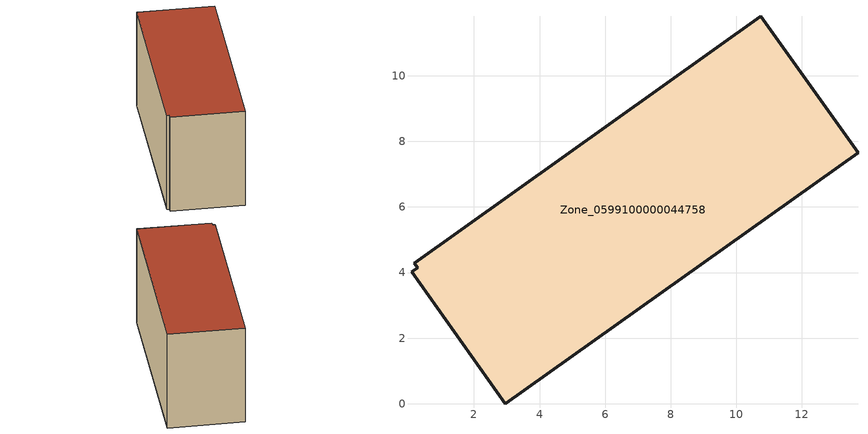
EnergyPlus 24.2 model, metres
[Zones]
Zone_0599100000044758
 floor ground (C_G): 0.1,4.02 0.28,4.16 0.18,4.29 10.74,11.82 13.71,7.66 2.96,0 z0
 wall outside (C_F): 2.96,0 13.71,7.66 10.74,11.82 0.18,4.29 0.28,4.16 0.1,4.02 2.96,0 z0:7.12
 roof outside (C_R): 0.28,4.16 0.1,4.02 2.96,0 13.71,7.66 10.74,11.82 0.18,4.29 z7.12
[BUILDING]
Pand.0599100000044758: North Axis=0; Terrain=City; Loads Convergence Tolerance Value=0.04; Temperature Convergence Tolerance Value=0.4; Solar Distribution=FullExterior; Maximum Number of Warmup Days=25; Minimum Number of Warmup Days=1
[Site:Location]
Rotterdam.The.Hague.AP_ZH_NLD Design_Conditions: Latitude=51.96; Longitude=4.45; Time Zone=1; Elevation=-4.5
[SITE:GROUNDTEMPERATURE:BUILDINGSURFACE]
18, 18, 18, 18, 18, 18, 18, 18, 18, 18, 18, 18
[MATERIAL] Thermal Absorptance=0.9; Solar Absorptance=0.7; Visible Absorptance=0.7
Name | Roughness | Thickness | Conductivity | Density | Specific Heat
G.TI.1975-1991 | MediumSmooth | 0.15 | 0.288461 | 540 | 1210
F.TI.1975-1991 | Rough | 0.3 | 0.230769 | 1920 | 840
R.TI.1975-1991 | MediumRough | 0.2 | 0.153846 | 1500 | 1000
[CONSTRUCTION]
C_G: G.TI.1975-1991
C_F: F.TI.1975-1991
C_R: R.TI.1975-1991
[ZONE]
Zone_0599100000044758: Type=1; Multiplier=1; Ceiling Height=Autocalculate; Volume=Autocalculate; Floor Area=autocalculate; Part of Total Floor Area=Yes
[ZONEINFILTRATION:DESIGNFLOWRATE]
Infil_Zone_0599100000044758: Zone or ZoneList or Space or SpaceList=Zone_0599100000044758; Schedule=AlwaysOn; Design Flow Rate Calculation Method=Flow/Area; Flow Rate per Floor Area=0.003; Constant Term Coefficient=1; Temperature Term Coefficient=0; Velocity Term Coefficient=0; Velocity Squared Term Coefficient=0
[HVACTEMPLATE:ZONE:IDEALLOADSAIRSYSTEM]
Zone_0599100000044758: Maximum Heating Supply Air Temperature=50; Minimum Cooling Supply Air Temperature=13; Maximum Heating Supply Air Humidity Ratio=0.0156; Minimum Cooling Supply Air Humidity Ratio=0.0077; Heating Limit=NoLimit; Cooling Limit=NoLimit; Dehumidification Control Type=ConstantSensibleHeatRatio; Cooling Sensible Heat Ratio=0.7; Dehumidification Setpoint=60; Humidification Control Type=None; Humidification Setpoint=30; Outdoor Air Method=None; Outdoor Air Flow Rate per Person=0.00944; Outdoor Air Flow Rate per Zone Floor Area=0; Outdoor Air Flow Rate per Zone=0; Demand Controlled Ventilation Type=None; Outdoor Air Economizer Type=NoEconomizer; Heat Recovery Type=None; Sensible Heat Recovery Effectiveness=0.7; Latent Heat Recovery Effectiveness=0.65
[ZONECONTROL:THERMOSTAT]
ThermostatControl_Zone_0599100000044758: Zone or ZoneList=Zone_0599100000044758; Control Type Schedule=DualSetpointControlType; Control 1=Thermostat_Zone_0599100000044758; Temperature Difference Between Cutout And Setpoint=0
[THERMOSTATSETPOINT:DUALSETPOINT]
Thermostat_Zone_0599100000044758: Heating Setpoint Temperature Schedule=HeatingSetpoint_Zone_0599100000044758; Cooling Setpoint Temperature Schedule=CoolingSetpoint_Zone_0599100000044758
[SCHEDULE:COMPACT]
HeatingSetpoint_Zone_0599100000044758: Through: 12/31, For: AllDays, Until: 24:00, 21
CoolingSetpoint_Zone_0599100000044758: Through: 12/31, For: AllDays, Until: 24:00, 24
DualSetpointControlType: Through: 12/31, For: AllDays, Until: 24:00, 4
AlwaysOn: Through: 12/31, For: AllDays, Until: 24:00, 1
